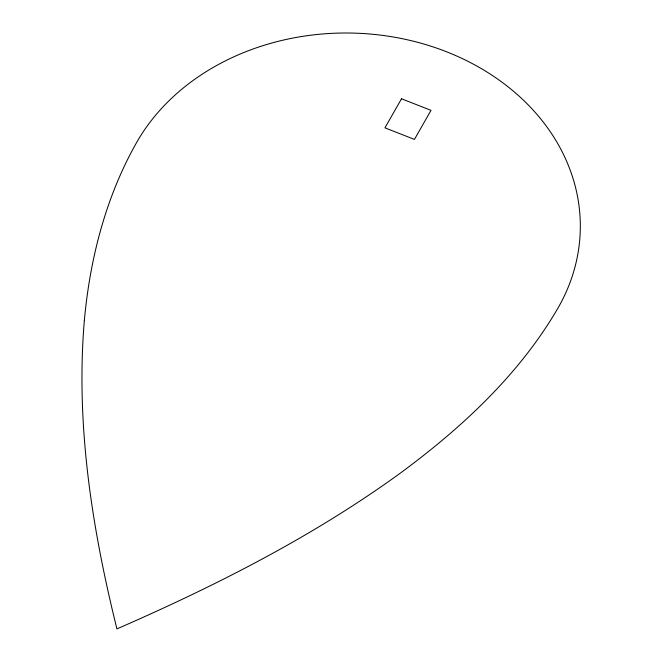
<?xml version="1.0" encoding="UTF-8"?>
<svg xmlns="http://www.w3.org/2000/svg" width="662" height="662" viewBox="0 0 662 662"><rect width="100%" height="100%" fill="white"/><g stroke="black" fill="none" stroke-linecap="round" stroke-linejoin="round"><path stroke-width="0.99" d="M84.331 320.607C75.592 424.334 92.001 528.408 116.926 628.9C215.142 586.06 311.454 537.287 398.541 474.439C460.818 428.703 519.24 374.949 558.298 307.516A232.801 191.856 1 0 0 446.378 51.71A232.801 191.856 1 0 0 136.777 142.231C105.846 196.697 89.982 258.528 84.331 320.607M401.511 98.787L384.928 127.84L414.437 139.409L431.02 110.355L401.511 98.787"/></g></svg>
